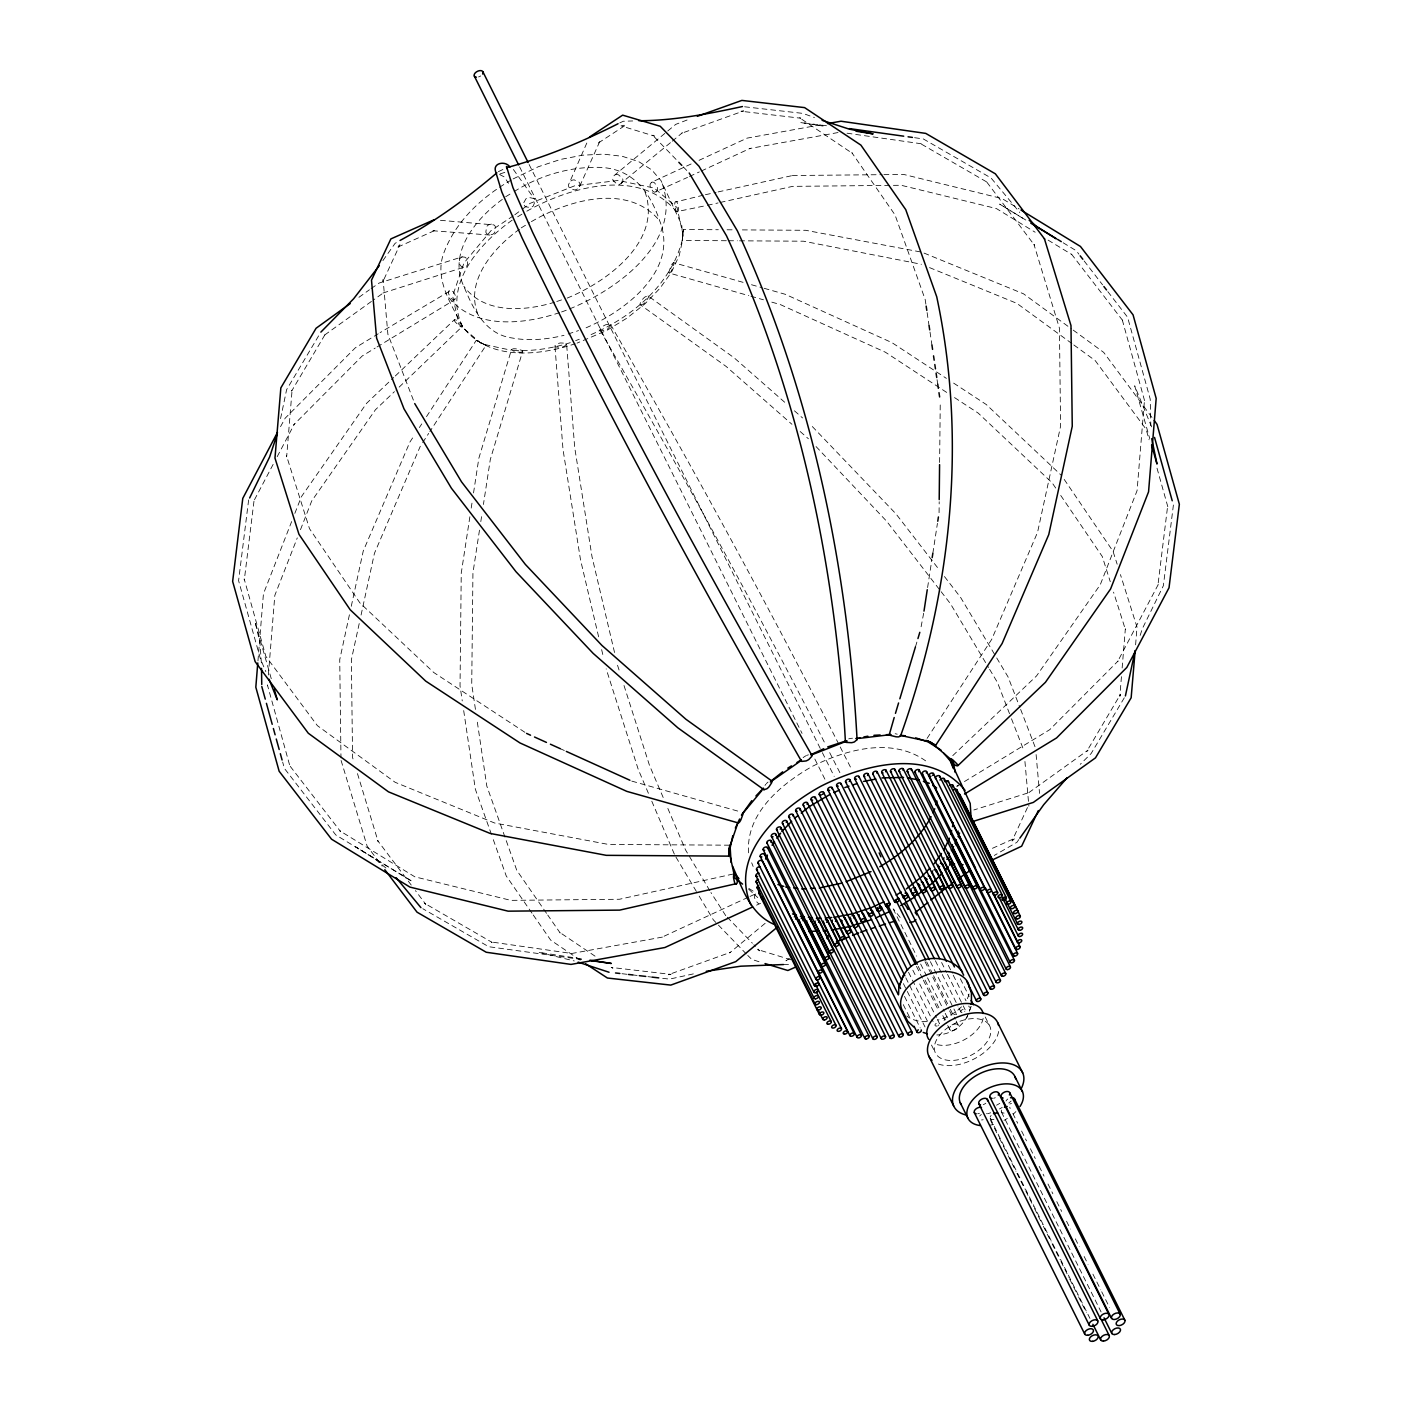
<?xml version="1.0" encoding="UTF-8"?>
<svg xmlns="http://www.w3.org/2000/svg" width="1412" height="1412" viewBox="0 0 1412 1412"><rect width="100%" height="100%" fill="white"/><g stroke="black" fill="none" stroke-linecap="round" stroke-linejoin="round"><path stroke-width="0.75" stroke-dasharray="5 3.75" d="M726.333 240.728L682.243 240.464L683.373 229.503L718.32 229.732M683.39 229.556L682.261 240.411M395.307 375.98L454.346 319.765L455.617 319.871A4.483 1.024 40.1 0 1 458.106 321.477L461.424 324.742A6.954 1.571 40.2 0 1 462.395 326.349L395.995 390.171M939.068 512.68L939.192 501.754M939.615 462.465L940.268 401.326M267.486 685.808L267.415 684.908L289.884 766.028L289.372 765.216L340.504 831.509L339.868 830.838L414.828 876.817L510.844 900.362L619.409 899.267L734.558 873.71M426.495 416.646L476.268 340.327L486.028 345.305L429.866 431.578M1121.446 676.683L1119.857 696.275L1120.387 694.51L1086.675 751.555L1087.999 750.16L1028.271 793.032L1029.33 792.52L973.856 809.976M1122.152 667.982L1125.346 628.817L1125.488 629.876L1113.556 592.157M1135.619 644.825L1136.995 627.034L1120.44 574.578M257.955 660.816L263.444 593.799L291.631 521.593M268.368 674.989L274.828 595.352L297.279 537.884M248.636 499.919L238.593 580.65L260.408 658.786L265.827 671.618M1173.407 505.002L1163.364 585.715L1142.396 628.605L1139.096 638.612M469.878 516.757L461.247 573.095L460.03 685.879L462.253 700.899M471.202 508.091L472.208 501.595M473.532 492.929L478.844 458.247L511.515 349.505L513.315 348.782A6.972 1.906 12.2 0 1 515.998 348.852L521.31 350.176A4.465 1.218 12.1 0 1 522.687 351.094L490.299 459.553L483.416 504.49M479.48 530.171L472.932 572.972L471.732 684.326L475.579 710.289M480.804 521.61L481.774 515.186M923.66 613.249L920.447 630.246M927.596 587.568L931.849 559.752M932.838 553.327L937.427 523.375M523.799 202.64L525.882 198.898A6.972 6.866 -41.2 0 1 528.67 197.398L534.001 198.562A4.465 4.395 -41.4 0 1 535.254 200.945L533.224 206.046A6.954 6.848 -41.2 0 1 530.418 207.529L525.617 206.805A4.483 4.412 -40.5 0 1 524.276 205.287M282.312 410.38L286.601 389.694L319.747 333.973M349.417 614.785L339.727 659.686L340.98 757.909M351.27 606.295L363.237 551.068L409.904 442.08L414.651 434.825M359.213 623.557L351.359 659.757L352.576 757.52L353.847 761.721M361.066 615.05L374.445 553.31L420.299 446.245M280.529 418.605L281.888 412.445M915.453 646.872L917.323 640.624M966.655 1018.052L968.685 1012.757C964.272 1025.942 950.505 1034.661 936.827 1034.961M969.391 1010.992L971.35 1005.891L969.356 1011.045M586.81 143.036L568.418 185.007A4.483 4.218 39.3 0 0 569.654 188.096L574.19 189.896A6.954 6.566 39.2 0 0 577.155 189.137L579.538 186.666L600.029 140.9L598.211 143.053L626.045 124.874L621.015 125.862L654.462 136.117L652.256 134.793L677.372 160.774M579.538 186.666L579.961 184.76A4.465 4.201 39.4 0 0 579.149 182.219L574.19 179.871A6.972 6.566 39.3 0 0 571.242 180.648L568.842 183.101M294.826 513.386L301.409 496.671L366.573 403.338L393.701 377.498M300.491 529.677L311.717 500.96L375.451 409.727L394.425 391.671M454.346 319.765L454.346 320.418A6.972 1.589 40.2 0 0 455.335 322.042L458.618 325.289A4.483 1.024 40.2 0 0 461.495 327.055L462.395 327.002M1027.477 807.54L1012.033 840.987L1015.281 838.057L990.465 849.194M522.793 351.5L520.975 352.223A6.954 1.889 12.1 0 1 518.292 352.135L513.527 351.041A4.483 1.218 12.2 0 1 511.515 349.699L511.515 349.505M280.529 426.653L285.189 418.181L355.436 347.705L378.24 333.779M273.134 464.389L253.825 500.995L254.125 499.972L244.311 579.926L244.188 578.902L265.862 656.368L317.365 725.627L395.113 782.283L494.624 823.019L608.501 844.447L729.757 845.188M277.193 456.676L294.455 423.935L293.855 424.694L362.249 355.965L375.221 348.076M1124.287 697.81L1091.141 753.531L1080.268 764.298M419.382 427.554L421.764 423.918M422.682 442.591L428.666 433.413M927.084 738.405L991.701 639.389L1037.555 532.324L1060.606 426.177L1059.424 328.113L1033.937 244.329L1034.414 245.123L986.211 181.301L987.376 182.324L919.847 143.23L921.418 143.777L846.176 133.081M382.899 260.602L395.095 243.341L398.378 241.434M1018.846 839.558L1016.905 842.311L994.277 855.46M764.986 785.407L765.869 784.225M755.561 893.937L754.785 895.084A4.483 2.559 73 0 0 754.661 898.138L757.291 902.656A6.972 3.989 73 0 0 758.791 903.468M687.062 120.02L675.713 124.38L614.167 175.529L612.773 178.053A4.465 3.565 60.6 0 0 613.161 180.665L617.185 184.195A6.954 5.56 60.6 0 0 619.85 184.266L670.541 142.612M621.457 183.472L622.851 180.93A4.465 3.548 60.7 0 0 622.463 178.336L618.456 174.806A6.972 5.56 60.7 0 0 615.773 174.735L614.167 175.529M952.765 755.632L1036.549 675.924L1100.283 584.692L1137.066 490.688L1144.514 399.843L1144.585 400.726L1122.328 320.047M672.218 141.2L682.384 132.746L681.308 133.381L743.647 110.93L740.982 111.248L800.833 118.22L799.139 117.496L852.566 153.467L851.842 152.672L895.014 214.889L925.195 299.591L926.166 306.086M765.163 923.307L729.616 952.906L730.692 952.253L668.353 974.704L671.018 974.404L611.167 967.414L612.861 968.155L609.296 965.755M803.093 757.662L804.258 756.779A6.954 3.195 -29.3 0 1 806.358 755.579M498.365 171.664L506.784 167.622M504.825 172.37L499.76 174.029M502.319 199.41C476.409 218.172 447.392 252.801 463.842 286.248C472.949 308.593 485.146 334.326 512.009 337.962C529.306 341.192 546.991 339.427 564.006 335.35M512.185 220.166C480.098 242.846 442.309 284.747 462.501 326.419C488.146 361.048 538.837 356.053 575.072 343.769M519.528 229.221C493.035 248.141 462.642 283.124 479.374 317.4M522.422 209.117L530.012 203.399L574.649 185.819L618.279 180.436L654.233 188.061L677.054 207.546L683.267 235.91C673.065 283.759 631.729 317.965 588.204 335.774M514.815 214.783L520.887 210.247M358.93 297.314L369.397 289.795M371.144 288.542L379.193 283.035L462.148 256.878L464.901 257.196A4.483 3.353 63 0 1 467.125 259.579L467.601 264.22A6.954 5.207 63 0 1 466.313 266.427L382.67 293.114L383.729 292.619L373.192 300.174M371.427 301.444L324.001 335.474L325.325 334.079L291.613 391.124L292.143 389.377L286.654 456.817L286.512 455.776L309.51 528.688L359.866 602.853L433.802 672.536L526.641 733.446M513.262 215.877L491.147 230.509L463.966 263.003L452.617 295.938L458.829 324.319L481.651 343.804L489.029 345.446A362.443 62.569 20.6 0 0 510.756 350.105M449.351 290.466L448.592 291.313A6.972 3.53 51.2 0 0 448.416 293.378L450.375 297.508A4.483 2.259 51.2 0 0 452.846 299.485L455.723 298.709A6.954 3.53 51.3 0 0 455.899 296.644L453.923 292.531A4.483 2.277 51.2 0 0 450.975 290.378L380.11 332.632M956.736 786.29L962.613 782.689M691.139 163.969L651.462 182.307L650.191 184.213A4.465 2.542 73 0 0 650.226 186.737L652.856 191.255A6.954 3.971 73 0 0 654.815 192.173L687.52 177.4M656.086 191.944L657.215 190.549A4.483 2.559 72.9 0 0 657.339 187.514L654.709 182.995A6.972 3.989 73 0 0 652.732 182.077L651.462 182.307M789.432 958.501L785.954 960.778L788.796 959.648M511.303 180.03C482.675 196.462 456.517 220.201 444.374 251.548C433.36 278.27 451.028 303.439 462.501 326.419M513.138 178.918L538.413 166.687L560.599 159.415L582.538 155.196L603.401 154.12L622.339 156.308L638.665 161.603L651.726 169.864L661.063 180.718L681.767 224.949L682.684 239.705L679.207 255.607L671.547 272.022L659.951 288.313L644.896 303.898L626.928 318.124L606.772 330.479L577.084 343.098M505.69 196.745L512.485 192.579M514.18 191.538C538.431 176.288 566.883 167.357 595.617 167.34C630.635 166.687 649.096 189.543 659.722 220.89C679.613 270.963 623.416 312.634 582.697 329.225M517.674 216.795L524.999 212.294M526.835 211.182C570.201 186.684 639.689 167.057 676.595 211.871M521.222 227.879L529.712 222.672M531.406 221.631C568.224 199.992 627.916 182.607 659.722 220.89M377.075 346.946L454.946 299.573M964.467 781.56L1049.751 729.669L1118.145 660.94L1117.545 661.716L1158.175 584.656L1157.875 585.662L1167.689 505.725L1167.812 506.732L1156.675 466.966M619.797 122.915L623.274 121.255L632.682 120.955M699.064 160.315L747.107 138.129L823.178 124.362M689.48 176.482L699.293 171.946M701.27 171.029L750.354 148.295L749.472 148.56L840.246 132.146M567.183 298.091C607.901 281.482 664.081 239.828 644.207 189.755M748.06 897.344L661.646 937.339L662.528 937.074L571.754 953.488L490.582 941.875L492.153 942.422L424.624 903.327L425.789 904.351L415.428 890.619M750.019 896.426L755.914 893.708M756.567 905.163L760.538 903.327M703.317 195.191L675.06 202.11A4.483 1.341 84 0 0 674.777 205.552L675.766 210.053A6.954 2.083 84.1 0 0 676.736 211.659L705.223 205.781M677.442 211.941L678.148 211.112A4.483 1.324 84.1 0 0 678.448 208.358L677.442 203.169A6.972 2.083 84.1 0 0 676.454 201.563L675.766 201.281M957.054 786.078L958.218 785.902M462.148 256.878L460.7 257.725A6.972 5.207 63.1 0 0 459.412 259.914L459.871 264.556A4.483 3.353 63 0 0 462.659 267.186L464.848 267.274M575.672 340.627L579.273 339.268M570.272 342.657C551.368 348.623 530.294 351.941 510.597 350.017M807.064 755.279L808.423 754.82M554.704 302.168C525.087 311.346 484.351 314.329 463.842 286.248M556.787 301.48L565.1 298.762M559.54 312.617C523.305 324.919 472.614 329.914 446.986 295.284M561.57 311.964C611.82 294.12 686.338 242.952 661.063 180.718M568.153 333.991L578.549 330.584M707.359 205.305L718.055 202.94M720.191 202.463L792.591 186.366L901.156 185.272L996.36 208.535L1035.172 232.239M705.435 194.715L716.043 192.385M718.161 191.908L792.609 175.512M693.345 973.892L669.553 979.116L660.904 978.128M743.065 282.347L673.559 262.667L672.359 263.673A6.972 1.553 -69.3 0 0 671.071 265.897L669.2 271.033A4.483 1.006 -69.3 0 0 669.129 273.01L748.819 295.655M669.376 273.187L670.559 272.181A6.954 1.553 -69.4 0 0 671.847 269.992L673.595 265.403A4.483 1.006 -69.4 0 0 673.877 263.073L673.559 262.667M852.495 738.211L850.995 738.37A6.954 2.912 -7.1 0 0 848.7 738.9M491.447 224.102L488.817 224.737A6.972 6.389 80.4 0 0 486.61 226.732L485.834 232.15A4.448 4.077 80.5 0 0 487.475 234.251L492.541 234.41A6.954 6.372 80.5 0 0 494.747 232.415L495.506 226.997A4.465 4.095 80.5 0 0 493.882 224.896L440.35 220.307M783.501 964.537L788.726 964.396M792.344 175.512L882.094 174.682M883.912 174.664L903.909 174.488L1002.079 198.562L1019.093 208.905M727.074 229.785L733.622 229.838M742.359 229.891L805.705 230.297L921.807 252.183M728.539 240.746L737.364 240.799M739.57 240.817L803.499 241.205L921.436 264.291M486.028 345.41L476.338 340.451M489.911 235.045L432.902 230.756L435.602 230.121L396.719 247.577L399.967 244.647L382.705 282.029L383.111 279.505L387.876 334.22L413.928 401.52M744.601 106.782L802.951 113.401L814.442 117.549M622.004 973.715L628.499 974.457M632.823 974.933L637.13 975.427M647.949 976.663L652.273 977.157M826.497 125.739L800.639 122.562L826.214 126.568M581.567 959.507L488.711 946.711L422.823 908.728M914.588 137.705L923.289 138.923L991.065 178L1019.799 212.524M581.391 958.854L538.678 952.288L574.278 960.954M895.155 733.71L897.238 734.187M750.902 296.238L763.451 299.785M771.817 302.15L780.183 304.515L885.359 352.206L947.258 392.801M631.817 781.118L740.523 811.865M751.484 284.73L762.021 287.713M764.139 288.295L785.266 294.296L891.943 342.639L946.375 378.363M790.985 959.789L757.538 949.517L759.744 950.841L753.849 944.734M759.003 961.731L751.749 959.366L747.76 955.447M784.684 402.243L734.152 357.818L648.037 295.92L645.16 296.855A6.972 2.718 -51.1 0 0 642.954 298.85L640.201 303.351A4.465 1.747 -51 0 0 640.324 304.763L726.086 366.396L791.938 424.288M640.536 304.921L643.413 304.004A6.954 2.718 -51.1 0 0 645.619 301.991L648.373 297.508A4.465 1.747 -51 0 0 648.249 296.096L648.037 295.92M924.03 253.083L1023.506 293.802L1071.426 328.82M929.555 267.609L1016.887 303.368L1072.061 343.663M560.352 748.713L564.323 750.513M499.583 174.488C507.632 178.865 502.248 174.664 508.585 183.295M1025.8 220.043L999.643 204.122L1025.288 219.795M1063.165 242.776L1076.244 250.718L1078.874 254.142M1048.11 240.128L1071.779 254.513M900.168 917.482L893.637 909.169M925.619 760.839C891.749 736.87 846.035 749.454 811.971 766.557C780.854 784.295 745.271 813.877 748.642 853.395M748.872 888.43L755.402 892.56M953.629 383.111L986.264 404.52L1061.559 475.562M954.53 397.584L978.198 413.098L1052.134 482.798L1055.823 488.217M595.052 956.171L559.434 932.185L560.158 932.979L547.768 915.082M580.226 960.142L550.715 940.163L533.224 914.941M1073.208 330.108L1103.707 352.4L1154.275 420.547M1073.844 344.969L1095.2 360.572L1146.138 429.283L1149.068 439.75M385.9 868.009L374.974 858.955L355.577 846.829L412.357 881.512L335.756 834.916L284.412 768.41L282.665 762.109M794.427 410.804L802.563 417.952M812.306 426.53L895.932 513.827L939.068 569.583M800.18 431.525L808.405 438.761M748.642 889.172L757.767 897.591M683.284 166.881L689.197 173.005M725.768 915.7L710.924 892.525M727.251 917.218L752.367 943.198M746.26 953.894L713.342 919.847L698.41 894.855M816.065 446.563L886.665 521.257L939.827 590.004M1084.134 260.955L1102.578 284.836M1107.838 291.649L1127.588 317.223L1150.215 399.119L1150.833 425.63M1071.496 254.125L1122.628 320.436M944.452 576.537L960.584 597.4L995.601 656.068M941.151 591.716L950.47 603.771L988.524 667.505M411.245 885.077L377.586 840.528L378.063 841.305L357.042 772.188M341.086 760.468L367.12 846.07L382.175 866.174M513.403 169.511L534.442 199.074M546.532 913.299L516.792 870.357L486.805 786.043L476.868 718.955M532.006 913.176L506.255 875.987L492.17 836.522M1064.207 479.427L1113.027 551.315L1117.157 564.2M1060.73 495.453L1102.295 556.54L1110.256 581.691M996.731 657.974L1008.044 676.895L1019.87 707.412M989.635 669.376L997.472 682.49L1010.71 716.749M709.812 890.654L685.544 849.936L666.623 805.564M675.942 857.084L697.281 892.966M610.69 324.707C690.221 462.977 766.892 602.906 839.24 745.059M600.153 330.355C678.607 466.737 754.273 604.76 825.755 744.936M840.211 746.983L851.965 770.052M829.674 752.631L840.458 773.776M985.241 1017.011L989.936 1026.453A30.323 17.862 -26.5 0 1 955.147 1060.236A30.323 17.862 -26.5 0 1 942.687 1031.89A30.323 17.862 -26.5 0 1 989.936 1026.453M960.354 978.763L969.197 996.501M948.334 965.331L952.27 973.221M953.241 975.198L966.02 1000.808M941.61 962.525L946.534 972.374M947.505 974.351L962.243 1003.914M963.231 1005.873L965.19 1009.827M1012.81 1113.433L1017.681 1123.228M1021.6 1131.065L1026.489 1140.861M1030.389 1148.697L1035.278 1158.511M1039.179 1166.347L1044.068 1176.143M1047.986 1183.98L1052.858 1193.775M1056.776 1201.612L1061.665 1211.425M1066.537 1221.221L1070.455 1229.058M1075.344 1238.853L1079.245 1246.69M1084.134 1256.486L1088.034 1264.322M1092.923 1274.136L1100.742 1289.809M1101.713 1291.768L1109.532 1307.441M935.362 960.707L941.257 972.533M942.245 974.509L957.954 1006.032M958.942 1008.009L960.901 1011.945M930.367 961.678L952.959 1007.003M953.947 1008.98L956.895 1014.893M529.112 164.498L821.396 750.725M822.384 752.702L834.192 776.388M926.696 961.925L932.608 973.768M933.597 975.745L949.341 1007.321M950.329 1009.298L955.236 1019.164M956.224 1021.141L958.201 1025.094M1001.443 1112.056L1101.095 1311.96M925.001 961.607L948.582 1008.909M949.57 1010.868L952.518 1016.781A2.4 1.412 -26.5 0 1 953.241 1015.14M893.125 908.851L916.706 956.136M920.642 964.025L926.537 975.851M927.507 977.81L944.222 1011.31M945.193 1013.286L948.14 1019.199M519.616 166.881L802.051 733.375M814.848 759.038L825.667 780.748M918.188 966.285L921.136 972.197M925.072 980.104L938.856 1007.727M942.792 1015.634L946.728 1023.523M947.699 1025.5L949.676 1029.454M916.476 966.355L922.371 978.181M923.342 980.14L938.08 1009.704M990.289 1118.516L1089.958 1318.42M990.589 1120.422L998.408 1136.095M999.378 1138.054L1007.197 1153.728M1008.168 1155.687L1015.987 1171.378M1016.975 1173.337L1024.777 1189.01M1025.765 1190.969L1033.584 1206.642M1034.555 1208.601L1042.374 1224.292M1043.344 1226.251L1051.163 1241.925M1052.134 1243.884L1059.953 1259.557M1060.941 1261.516L1068.76 1277.207M1069.731 1279.166L1077.55 1294.839M1078.521 1296.798L1086.34 1312.472M912.823 970.168L915.77 976.08M919.706 983.952L936.403 1017.452M937.391 1019.429L939.351 1023.365M908.534 972.268L933.085 1021.547M905.833 977.792L927.437 1021.141M903.398 983.617L925.019 1026.965M931.479 1045.039L935.238 1052.593M904.492 996.378L920.218 1027.918M903.274 1004.62L910.14 1018.405M663.181 797.498L649.432 765.216L623.522 684.008M648.408 793.297L638.277 769.505L606.172 668.882M651.797 801.239L674.618 854.772M1151.592 426.865L1134.701 385.811L1149.774 438.655M751.678 862.803L753.143 866.491M1020.647 709.406L1035.525 748.078M1011.486 718.779L1023.982 750.866M491.447 834.457L475.35 789.22L463.524 709.477M617.538 665.264L619.533 671.512M271.263 678.695L254.99 621.633L259.949 642.601L261.467 664.364M614.538 652.503L592.034 556.857L574.684 447.41L566.618 344.21M598.617 636.794L580.508 559.77L563.017 449.581L554.934 346.028M601.636 649.626L603.153 656.05M927.119 312.581L929.043 325.572M930.014 332.067L931.938 345.04M937.056 379.669L937.709 384.011M1036.108 754.555L1039.55 793.403M1024.936 761.509L1028.889 806.146M969.038 993.977A36.041 23.457 -19.7 0 1 966.337 1000.526M961.484 1006.809A36.041 23.457 -19.7 0 1 946.87 1016.869A35.477 23.086 -19.7 0 1 938.08 1020.011M926.89 1021.635A35.477 23.086 -19.7 0 1 906.822 1016.04M999.802 1103.319A30.323 17.862 -26.5 0 1 996.519 1105.208M1015.881 1111.615A30.323 17.862 -26.5 0 1 1013.304 1114.033M1007.338 1118.428A30.323 17.862 -26.5 0 1 1004.038 1120.316M993.536 1124.411A30.323 17.862 -26.5 0 1 990.006 1125.17M983.14 1018.299A30.323 17.862 -26.5 0 1 963.972 1039.938A30.323 17.862 -26.5 0 1 934.567 1043.768M998.619 1031.484A38.283 22.557 -26.5 0 1 974.404 1058.806A38.283 22.557 -26.5 0 1 937.286 1063.624M1011.116 1101.06A38.283 22.557 -26.5 0 1 1008.75 1103.001M1002.22 1107.414A38.283 22.557 -26.5 0 1 999.431 1108.967M990.642 1112.78A38.283 22.557 -26.5 0 1 987.659 1113.733M985.823 1103.213A4.783 2.824 -26.5 0 1 983.211 1104.608M983.158 1119.716A4.783 2.824 -26.5 0 1 981.534 1119.945M979.699 1116.009A4.783 2.824 -26.5 0 1 981.375 1114.527M986.547 1113.574A4.783 2.824 -26.5 0 1 986.917 1113.75M995.301 1097.689A4.783 2.824 -26.5 0 1 993.624 1098.254M993.942 1119.504A4.783 2.824 -26.5 0 1 990.165 1118.18M990.183 1117.051A4.783 2.824 -26.5 0 1 991.136 1115.409M979.416 1113.274A4.783 2.824 -26.5 0 1 977.739 1113.768M1009.651 1107.255A4.783 2.824 -26.5 0 1 1010.109 1108.596M1004.091 1113.097A4.783 2.824 -26.5 0 1 1002.538 1108.579M1011.486 1103.354A4.783 2.824 -26.5 0 1 1009.827 1103.99M1006.032 1100.972A4.783 2.824 -26.5 0 1 1007.815 1099.013M480.715 75.93A4.783 2.824 -26.5 0 1 478.562 76.936M766.381 783.642A6.954 2.718 -51.1 0 1 768.04 782.072M970.715 1007.144A2.4 1.412 -26.5 0 1 968.844 1005.979M944.028 1020.364A2.4 1.412 -26.5 0 1 945.828 1018.934M961.978 1012.528A2.4 1.412 -26.5 0 1 961.201 1010.604A2.4 1.412 -26.5 0 1 964.449 1009.298A2.4 1.412 -26.5 0 1 964.661 1011.451M937.233 1025.924A2.4 1.412 -26.5 0 1 934.973 1025.112A2.4 1.412 -26.5 0 1 937.162 1022.923A2.4 1.412 -26.5 0 1 939.439 1023.735M938.803 1024.988A2.4 1.412 -26.5 0 1 938.345 1025.377M953.718 1014.769A2.4 1.412 -26.5 0 1 956.701 1014.575M600.188 329.278L600.082 329.667A4.465 2.047 -29.3 0 0 600.594 330.814L604.936 330.373A6.954 3.212 -29.3 0 0 607.742 328.872L610.655 325.766A4.483 2.065 -29.4 0 0 610.249 324.23L605.907 324.689A6.972 3.212 -29.3 0 0 603.1 326.19L600.188 329.278M566.6 344.493L563.97 346.505A6.954 2.912 -7.1 0 1 561.005 347.264L555.869 346.999A4.483 1.871 -7 0 1 554.951 345.728L557.581 343.716A6.972 2.912 -7.1 0 1 560.546 342.957L565.665 343.222A4.483 1.871 -7 0 1 566.6 344.493M952.412 1030.566A4.783 2.824 -26.5 0 0 958.324 1025.412A4.783 2.824 -26.5 0 0 951.053 1025.818A4.783 2.824 -26.5 0 0 952.412 1030.566"/><path stroke-width="1.5" d="M277.476 432.425L242.776 498.383L232.645 581.391L255.148 661.628L308.293 733.234L388.494 791.85L490.193 833.451L606.295 855.337L728.627 856.131L729.757 845.188L729.669 846.776M950.576 760.891L953.894 764.174A4.483 1.024 40.1 0 0 956.383 765.763L957.654 765.216A6.972 1.589 40.1 0 0 956.683 763.61L952.835 759.938A4.483 1.024 40.1 0 0 950.523 758.597L949.605 759.285A6.954 1.589 40.1 0 0 950.558 760.891L970.203 803.446L971.103 818.201M939.209 499.583L939.58 464.636M506.802 168.54L506.52 166.457L512.927 187.584L532.571 232.203C618.403 410.31 713.625 583.756 811.847 755.296M898.579 994.56L898.826 987.235L900.785 982.134M971.421 1004.056L971.438 993.183L969.303 986.9M925.972 740.347L935.732 745.271L1002.096 643.554L1048.763 534.583L1072.255 426.248L1070.984 325.554L1044.421 238.787M589.51 137.035L622.657 115.149L660.251 126.286L698.993 166.245L737.382 230.862C811.053 390.153 847.588 564.906 857.066 739.623L854.419 741.918A6.972 2.912 -7.1 0 1 851.471 742.694L846.335 742.412A4.483 1.871 -7 0 1 845.4 741.159L845.735 740.559M1135.089 651.303L1131.153 697.775L1095.483 757.856L1033.355 802.404L972.656 821.572M257.778 662.969L255.819 687.203L279.135 771.234L331.555 839.205L409.921 887.089L508.091 911.164L619.656 910.122L736.94 883.524A4.483 1.341 84 0 0 737.223 880.1L736.234 875.581A6.954 2.065 83.9 0 0 735.264 873.993L733.852 874.54A4.483 1.341 84 0 0 733.569 877.964L734.558 882.465A6.972 2.083 84.1 0 0 735.546 884.088L736.234 884.353M729.563 847.941L728.663 855.954M923.995 611.114L927.26 589.704M932.185 557.616L932.838 553.327M937.762 521.24L938.415 516.951M1125.399 695.957L1135.124 650.614M732.793 835.745L730.18 847.677L731.098 862.432M936.103 804.911L936.95 801.081M950.77 834.315L951.617 830.485M952.447 826.673L953.294 822.843M697.351 116.331L741.882 100.411L804.593 107.612L860.896 145.118L905.745 209.647L936.721 296.749C967.891 443.421 950.647 595.705 900.485 736.146L898.685 736.852A6.972 1.906 12.2 0 1 896.002 736.782L890.69 735.475A4.465 1.218 12.2 0 1 889.313 734.54L894.202 717.525M895.455 713.36L898.579 702.964M899.832 698.816L915.453 646.872M917.941 638.559L919.812 632.311M276.876 435.037L269.604 457.029L249.642 497.977M737.823 823.143L728.733 849.724L734.928 878.105L742.571 884.106M901.491 980.369C909.857 954.9 947.134 950.982 962.543 972.021M898.826 987.235L903.521 975.074M957.654 765.869L1045.427 682.314L1110.591 588.963L1148.556 491.853L1156.181 398.431L1133.059 314.841L1080.445 246.447L1020.947 210.035M826.973 938.592L828.773 934.585M1038.332 810.559L1021.653 846.194L991.824 860.19M735.352 828.12L739.606 819.013M765.604 859.043L767.44 855.107M931.09 816.701C919.883 838.269 900.538 854.701 879.764 866.774M932.926 812.747L934.762 808.794M943.904 850.059L949.429 838.216M1019.817 838.181L1043.733 804.663L1067.154 777.694M742.465 813.736L751.766 800.692M772.046 845.223L774.482 841.781M776.935 838.357L780.607 833.204M934.126 863.791L941.469 853.501M949.535 865.185L951.847 861.92M379.298 265.65L353.618 298.779L320.859 332.12M915.911 919.653L913.617 921.718L909.857 922.46M741.424 815.095L761.809 790.596M755.932 795.944L763.451 788.143M781.824 831.491L791.691 821.29M929.908 868.168L921.454 876.923L906.31 888.907M942.351 873.057L933.314 882.394L916.988 895.332M945.369 869.933L948.37 866.827M777.871 926.696L735.776 961.625L670.788 985.099L607.407 978.022L585.698 963.814M496.883 172.846C466.79 198.386 434.808 221.684 400.02 240.464M915.117 912.787L927.719 902.586M930.861 900.044L947.717 886.612M771.234 780.889L782.672 771.834M794.497 818.36L797.868 815.695M801.239 813.047L809.641 806.376L830.274 794.285M770.334 782.036L801.434 760.344M350.194 303.58L316.076 328.255L280.847 387.876L274.969 458.07L298.973 534.318L350.229 609.808L425.736 681.131L520.004 742.959L626.804 791.373L738.441 822.984L739.641 821.96A6.972 1.553 -69.3 0 0 740.929 819.754L742.8 814.6A4.465 0.988 -69.4 0 0 742.941 812.871L742.871 812.641M951.07 883.93L954.583 881.441M958.095 878.97L970.379 870.269M795.75 967.043L787.861 970.503L765.039 963.566M787.772 768.128L791.444 765.886M796.933 762.515L800.604 760.256M896.126 895.155L901.209 892.031M900.697 905.604L915.347 896.62M964.52 794.038L1056.564 737.947L1126.811 667.47L1169.03 587.763L1179.355 504.26L1157.046 424.43L1154.275 420.547M433.978 219.831L390.877 238.91L371.497 280.176L376.598 338.121L403.956 408.756L451.416 488.234L515.962 571.683L593.181 653.403L677.848 727.815L763.963 789.714L766.84 788.796A6.954 2.718 -51 0 0 769.046 786.784L771.64 782.795A4.483 1.747 -51 0 0 771.676 780.871L685.914 719.255L601.936 645.443L525.335 564.394L461.53 481.863L414.722 403.567M618.068 123.726C582.379 141.747 545.438 157.244 506.784 167.622M811.988 754.167L823.778 748.731M833.91 792.609L839.363 790.085M752.596 906.998L664.893 947.523L571.013 964.414L486.24 952.253L417.034 912.17L384.823 869.686M871.027 871.592L846.088 881.723M883.877 901.844L871.133 907.722L852.442 913.846L833.945 917.394M875.564 918.047L889.295 911.711M811.406 754.979L847.147 740.947M836.381 941.875L848.506 937.003M852.548 935.379L858.602 932.944M827.697 746.913L845.859 740.965M844.817 787.561L848.983 786.202M853.13 784.843L857.296 783.483M841.923 883.082L819.295 887.989M857.455 924.242L871.575 919.618M860.632 932.132L866.844 930.084M870.992 928.725L875.14 927.366M879.288 926.007L885.5 923.977M889.454 922.777L895.367 920.995M742.447 106.535C708.365 113.86 673.948 120.691 638.93 120.744M706.282 971.297L740.806 966.196L783.501 964.537M855.884 738.494L859.873 737.717M863.862 736.958L867.85 736.199M863.526 781.436L875.846 779.071M831.456 930.067L851.401 926.237M827.503 123.585L840.987 121.22L925.76 133.399L995.354 173.817L1044.703 239.157M859.326 738.37L890.831 734.593M873.922 735.317L880.17 734.999M886.436 734.681L890.601 734.469M882.006 777.888L903.556 777.447M801.716 888.889L806.111 888.66M810.506 888.43L814.9 888.219M816.383 918.294L820.778 918.082M825.173 917.853L831.756 917.518M808.599 931.514L819.031 930.985M823.196 930.773L827.379 930.561M950.347 863.756L954.618 864.073M958.872 864.391L963.125 864.709M615.526 972.974L619.85 973.468M628.499 974.457L632.823 974.933M639.301 975.674L645.778 976.416M652.273 977.157L658.751 977.881M901.103 735.334L905.321 735.811M907.545 777.906L919.459 780.095M785.76 887.036L789.749 887.513M793.738 887.971L797.727 888.43M800.428 916.459L804.416 916.917M808.405 917.376L812.394 917.835M591.363 960.689L611.29 963.443L589.934 960.16M849.389 128.598L903.715 136.187M908.075 136.805L912.417 137.405M856.06 131.228L873.11 133.893L849.071 129.074L822.102 120.32M901.35 735.599L930.349 741.847L953.171 761.333L955.147 772.329M810.647 754.59L811.07 754.679A4.483 2.065 -29.2 0 1 811.812 756.355L808.899 759.462A6.972 3.195 -29.3 0 1 806.093 760.944L801.751 761.403A4.483 2.065 -29.2 0 1 801.345 759.868M578.143 962.137L609.049 972.25M923.219 1032.454L927.26 1033.761M915.717 737.876L927.966 741.847L941.027 750.107M923.395 781.383L929.29 783.289M777.906 884.494L783.801 886.401M792.556 913.917L796.492 915.188M738.441 822.984L738.194 822.79A4.483 1.006 -69.4 0 1 738.123 822.561M927.084 740.682L935.662 745.201M526.57 733.41L530.541 735.211M534.513 737.011L546.444 742.412M550.415 744.212L560.352 748.713M566.318 751.413L629.911 780.254M509.926 167.075C506.096 160.791 493.282 162.415 495.383 170.764L501.807 191.979L522.034 237.834C607.866 415.958 703.088 589.404 801.31 760.927M1057.553 239.352L1061.294 241.629M1030.778 223.149L1056.405 238.822L1036.99 226.714L1029.171 220.254M932.961 785.601L936.615 787.931M773.335 924.03C750.09 913.582 742.094 887.76 732.563 866.174M913.723 1026.93L907.634 1021.105L902.797 1011.592M907.369 908.304L908.357 909.293L904.651 904.068M678.837 162.309L681.802 165.363M396.172 877.735L420.935 907.634M943.693 753.196L950.347 760.962L953.312 768.428M965.014 790.367C929.908 746.895 863.526 764.58 820.76 786.308C780.659 808.299 728.68 854.401 750.937 904.916M736.27 875.511L738.935 878.599M1080.18 255.837L1082.827 259.243M1103.884 286.53L1106.531 289.954M689.197 173.005L726.456 235.716C799.704 394.054 835.992 567.765 845.382 741.441M959.86 794.462L1017.84 910.722M962.296 799.81L1020.258 916.07M956.859 789.82L1014.822 906.08A2.4 1.412 -26.5 0 1 1011.98 908.71A2.4 1.412 -26.5 0 1 1011.133 906.416A2.4 1.412 -26.5 0 1 1014.822 906.08M952.923 785.301L1010.886 901.562M948.264 781.242L1006.226 897.502M1004.744 898.138L1017.522 923.748M944.346 778.894L1002.308 895.173A2.4 1.412 -26.5 0 1 999.502 897.803A2.4 1.412 -26.5 0 1 998.619 895.508A2.4 1.412 -26.5 0 1 1002.308 895.173M1002.679 898.35L1018.405 929.873M939.668 776.176L997.649 892.437A2.4 1.412 -26.5 0 1 994.966 895.12A2.4 1.412 -26.5 0 1 993.889 892.931A2.4 1.412 -26.5 0 1 997.649 892.437M998.637 896.532L1018.281 935.944M994.436 895.385L1019.976 946.622M933.35 773.476L991.312 889.736M991.842 890.99L1017.381 942.228M957.865 832.727L975.551 868.203M985.382 887.901L1015.846 948.988M929.184 775.806L1017.593 953.382M926.625 771.658L984.588 887.919A2.4 1.412 -26.5 0 1 981.693 890.531A2.4 1.412 -26.5 0 1 980.934 888.183A2.4 1.412 -26.5 0 1 984.588 887.919M1013.322 955.553L955.359 839.293A2.4 1.412 -26.5 0 0 956.453 839.858M922.248 773.564L980.21 889.825M956.471 843.97L1014.434 960.231A2.4 1.412 -26.5 0 1 1011.557 962.843A2.4 1.412 -26.5 0 1 1010.763 960.531A2.4 1.412 -26.5 0 1 1014.434 960.231M919.247 770.087L977.21 886.365M952.094 845.912L1010.057 962.172M914.958 772.24L972.939 888.501M952.394 850.483L1010.357 966.761M911.393 769.134L969.356 885.395M948.246 852.848L1006.226 969.126M907.245 771.481L965.208 887.742M947.787 857.278L1005.75 973.556M903.327 769.081L961.307 885.342A2.4 1.412 -26.5 0 1 958.413 887.954A2.4 1.412 -26.5 0 1 957.636 885.624A2.4 1.412 -26.5 0 1 961.307 885.342M944.504 861.408L1001.479 975.71M898.967 771.005L956.93 887.265M942.492 863.985L1000.455 980.246A2.4 1.412 -26.5 0 1 997.578 982.858A2.4 1.412 -26.5 0 1 996.784 980.528A2.4 1.412 -26.5 0 1 1000.455 980.246M894.784 769.311L952.747 885.571M938.115 865.909L996.095 982.17M890.513 771.464L948.476 887.724M934.073 869.968A2.4 1.412 -26.5 0 1 936.28 870.074L994.366 986.476M885.977 770.14L943.94 886.401M932.255 872.563L990.218 988.824M881.829 772.505L939.792 888.766M929.908 876.552L987.87 992.812M877.152 771.87L935.115 888.148A2.4 1.412 -26.5 0 1 932.238 890.76A2.4 1.412 -26.5 0 1 931.443 888.43A2.4 1.412 -26.5 0 1 935.115 888.148M997.702 1022.712L1022.712 1072.891M925.619 878.688L983.582 994.948M872.775 773.811L930.737 890.072M922.848 882.641L980.811 998.919A2.4 1.412 -26.5 0 1 977.916 1001.514A2.4 1.412 -26.5 0 1 977.157 999.166A2.4 1.412 -26.5 0 1 980.811 998.919M868.045 773.864L926.007 890.125M1014.963 1076.632L1022.482 1091.723M918.471 884.547L963.672 975.198M966.62 981.111L976.433 1000.826M863.773 776.035L921.736 892.296M912.84 887.848A2.4 1.412 -26.5 0 1 915.152 888.113L954.459 966.938M971.156 1000.437L973.133 1004.373M858.867 776.423L916.847 892.684M911.976 892.419L946.375 961.396M1014.487 1098.854L1124.905 1320.308A4.783 2.824 -26.5 0 1 1119.328 1325.603A4.783 2.824 -26.5 0 1 1117.492 1321.067A4.783 2.824 -26.5 0 1 1124.905 1320.308M854.737 778.806L912.699 895.067M1009.721 1092.676L1120.14 1314.131A4.783 2.824 -26.5 0 1 1114.721 1319.479A4.783 2.824 -26.5 0 1 1112.656 1315.066A4.783 2.824 -26.5 0 1 1120.14 1314.131M907.228 893.567L939.651 958.589M849.918 779.848L907.881 896.108A2.4 1.412 -26.5 0 1 905.021 898.72A2.4 1.412 -26.5 0 1 904.209 896.408A2.4 1.412 -26.5 0 1 907.881 896.108M934.373 958.748L902.939 895.685A2.4 1.412 -26.5 0 1 902.921 894.908M845.559 781.789L903.521 898.05M1001.126 1096.877L1111.544 1318.331M998.496 1092.888L1108.897 1314.343M898.932 898.632L929.378 959.719M840.899 783.448L898.862 899.709M482.869 71.73L528.141 162.521M896.196 900.732L925.725 959.948M1104.043 1317.837L1111.844 1333.51M836.628 785.619L894.608 901.88M1101.413 1319.938L1109.232 1335.611M989.971 1097.248L1100.389 1318.702M832.021 787.543L889.984 903.804M987.341 1099.348L1097.759 1320.802M474.344 76.089L518.628 164.904M887.671 905.092L917.2 964.308M915.488 964.378L886.012 905.268A2.4 1.412 -26.5 0 1 886.065 904.086M827.909 789.926L885.871 906.186M1092.888 1324.297L1100.707 1339.97M881.388 907.104L910.864 966.214M823.584 792.414L881.547 908.675A2.4 1.412 -26.5 0 1 878.705 911.287A2.4 1.412 -26.5 0 1 877.858 908.993A2.4 1.412 -26.5 0 1 881.547 908.675M978.904 1103.866L1089.323 1325.321M877.099 909.222L907.545 970.309M819.225 794.374L877.187 910.634M974.28 1112.55L1084.698 1334.005M872.422 910.793L904.845 975.816M815.271 797.356L873.234 913.617M868.045 912.664L901.438 979.663M811.017 799.545L868.998 915.823M960.248 1102.772L967.785 1117.88M863.226 913.617L900.574 988.506M807.329 802.704L865.291 918.965M860.032 917.906L898.35 994.754M914.076 1026.295L917.023 1032.207A2.4 1.412 -26.5 0 0 919.9 1032.225A2.4 1.412 -26.5 0 0 921.189 1029.878M928.637 1055.717L953.647 1105.896M803.216 805.105L861.179 921.365M854.207 916.229L912.17 1032.49A2.4 1.412 -26.5 0 1 909.452 1035.172A2.4 1.412 -26.5 0 1 908.428 1032.966A2.4 1.412 -26.5 0 1 912.17 1032.49M800.004 808.688L857.966 924.948A2.4 1.412 -26.5 0 1 855.142 927.578A2.4 1.412 -26.5 0 1 854.278 925.284A2.4 1.412 -26.5 0 1 857.966 924.948M849.9 918.329L907.863 1034.59M795.644 810.664L853.625 926.925M845.223 918.277L903.186 1034.537A2.4 1.412 -26.5 0 1 900.238 1037.132A2.4 1.412 -26.5 0 1 899.532 1034.767A2.4 1.412 -26.5 0 1 903.186 1034.537M792.997 814.636L850.959 930.896M840.828 920.147L898.791 1036.408M788.761 816.842L846.723 933.103M836.222 919.406L894.184 1035.684M786.537 820.831L844.5 937.091M833.027 923.695L890.001 1037.979M782.424 823.249L840.387 939.509M825.438 919.812A2.4 1.412 -26.5 0 1 827.591 920.289L885.571 1036.549A2.4 1.412 -26.5 0 1 882.853 1039.214A2.4 1.412 -26.5 0 1 881.829 1037.008A2.4 1.412 -26.5 0 1 885.571 1036.549M780.854 827.52L838.816 943.798A2.4 1.412 -26.5 0 1 835.992 946.428A2.4 1.412 -26.5 0 1 835.127 944.134A2.4 1.412 -26.5 0 1 838.816 943.798M823.284 922.371L881.264 1038.632M776.512 829.515L834.474 945.775M819.242 920.571L877.205 1036.832A2.4 1.412 -26.5 0 1 874.24 1039.409A2.4 1.412 -26.5 0 1 873.569 1037.026A2.4 1.412 -26.5 0 1 877.205 1036.832M775.647 834.033L833.61 950.294M814.848 922.407L872.81 1038.685M771.411 836.257L829.373 952.518M811.07 919.9L869.033 1036.161M771.111 840.634L829.073 956.895M864.85 1038.455L806.87 922.195A2.4 1.412 -26.5 0 1 806.94 921.012M767.016 843.07L824.979 959.33M803.463 918.983L861.444 1035.243A2.4 1.412 -26.5 0 1 858.708 1037.908A2.4 1.412 -26.5 0 1 857.702 1035.684A2.4 1.412 -26.5 0 1 861.444 1035.243M767.493 847.588L825.455 963.849A2.4 1.412 -26.5 0 1 822.649 966.496A2.4 1.412 -26.5 0 1 821.749 964.219A2.4 1.412 -26.5 0 1 825.455 963.849M799.157 921.048L857.119 1037.326M763.151 849.6L821.113 965.861M796.315 917.482L854.295 1033.743A2.4 1.412 -26.5 0 1 851.312 1036.302A2.4 1.412 -26.5 0 1 850.659 1033.937A2.4 1.412 -26.5 0 1 854.295 1033.743M764.439 854.189L822.419 970.45M818.448 972.515L849.883 1035.578M760.221 856.431L847.518 1031.325M762.162 860.72L820.125 976.998M816.93 979.416L841.481 1028.677A2.4 1.412 -26.5 0 1 838.746 1031.342A2.4 1.412 -26.5 0 1 837.757 1029.101A2.4 1.412 -26.5 0 1 841.481 1028.677M758.067 863.173L816.03 979.434M815.43 984.129L836.063 1025.518A2.4 1.412 -26.5 0 1 833.08 1028.077A2.4 1.412 -26.5 0 1 832.445 1025.677A2.4 1.412 -26.5 0 1 836.063 1025.518M756.532 869.474L814.495 985.735M816.436 991.93L831.174 1021.494M755.967 875.917L813.93 992.177M756.073 881.794L814.194 998.39M757.114 887.742L815.077 1004.003M818.889 1011.486L822.808 1019.376M758.968 893.355L819.419 1014.522M879.164 852.901L880.894 856.819M269.074 679.296L277.281 699.84L274.281 689.268M915.453 911.022L916.617 914.87M1151.574 444.992L1156.993 464.018L1151.733 438.691M1154.539 437.42L1172.225 500.783M261.785 686.532L265.262 699.134M266.427 703.335L272.216 724.321M273.381 728.521L275.128 734.822M276.275 739.023L279.188 749.507M280.353 753.708L282.082 760.009M926.166 306.086L926.802 310.411M929.043 325.572L929.696 329.896M931.938 345.04L932.573 349.382M933.544 355.859L934.179 360.201M934.815 364.525L935.468 368.85M936.103 373.174L936.738 377.516M937.709 384.011L938.345 388.335M938.98 392.66L939.633 396.984M900.485 736.146L900.379 735.74A4.465 1.218 12.3 0 0 900.168 735.511M261.52 668.388L261.75 684.52M902.692 1011.274A36.041 23.457 -19.7 0 1 923.307 976.257A35.477 23.086 -19.7 0 1 967.502 981.834A36.041 23.457 -19.7 0 1 969.426 987.606M961.378 1104.713A30.323 17.862 -26.5 0 1 980.405 1073.332A30.323 17.862 -26.5 0 1 1015.652 1078.786M980.122 1125.541A30.323 17.862 -26.5 0 1 970.856 1102.26A30.323 17.862 -26.5 0 1 1009.121 1083.957A30.323 17.862 -26.5 0 1 1020.011 1106.478M928.831 1039.444A30.323 17.862 -26.5 0 1 947.858 1008.062A30.323 17.862 -26.5 0 1 983.105 1013.498M931.991 1060.341A38.283 22.557 -26.5 0 1 951.917 1019.64A38.283 22.557 -26.5 0 1 998.566 1025.43M965.596 1114.88A38.283 22.557 -26.5 0 1 958.324 1085.087A38.283 22.557 -26.5 0 1 1004.532 1062.989A38.283 22.557 -26.5 0 1 1021.458 1088.175M980.581 1104.855A4.783 2.824 -26.5 0 1 979.134 1101.466A4.783 2.824 -26.5 0 1 984.517 1098.324A4.783 2.824 -26.5 0 1 987.535 1100.795M992.036 1098.359A4.783 2.824 -26.5 0 1 990.306 1094.829A4.783 2.824 -26.5 0 1 996.254 1091.776A4.783 2.824 -26.5 0 1 998.249 1095.182M993.483 1113.715A4.783 2.824 -26.5 0 1 998.337 1113.609M976.186 1113.803A4.783 2.824 -26.5 0 1 975.039 1109.814A4.783 2.824 -26.5 0 1 981.499 1107.361M1004.462 1107.255A4.783 2.824 -26.5 0 1 1007.215 1106.496M1010.498 1097.759A4.783 2.824 -26.5 0 1 1014.469 1100.372M1001.867 1097.653A4.783 2.824 -26.5 0 1 1002.238 1093.612A4.783 2.824 -26.5 0 1 1008.062 1091.547A4.783 2.824 -26.5 0 1 1009.386 1094.988M1003.12 1098.042A4.783 2.824 -26.5 0 1 1002.238 1097.848M475.138 76.848A4.783 2.824 -26.5 0 1 475.315 72.842A4.783 2.824 -26.5 0 1 481.121 70.653A4.783 2.824 -26.5 0 1 482.622 74.024M476.409 77.201A4.783 2.824 -26.5 0 1 475.509 77.007M856.502 738.847A4.465 1.853 -7 0 1 857.066 739.623M763.963 789.732A4.483 1.765 -51 0 1 763.557 788.584M764.686 850.236A2.4 1.412 -26.5 0 1 763.186 848.806A2.4 1.412 -26.5 0 1 765.957 846.953A2.4 1.412 -26.5 0 1 767.457 848.383M797.162 811.318A2.4 1.412 -26.5 0 1 795.75 809.729A2.4 1.412 -26.5 0 1 798.839 808.017A2.4 1.412 -26.5 0 1 799.721 809.906M777.5 830.15A2.4 1.412 -26.5 0 1 776.9 828.156A2.4 1.412 -26.5 0 1 780.165 826.955A2.4 1.412 -26.5 0 1 780.201 829.162M767.316 843.317A2.4 1.412 -26.5 0 1 767.528 841.217A2.4 1.412 -26.5 0 1 770.546 840.281A2.4 1.412 -26.5 0 1 770.846 842.223M789.855 817.389A2.4 1.412 -26.5 0 1 788.884 815.642A2.4 1.412 -26.5 0 1 791.885 814.089A2.4 1.412 -26.5 0 1 792.873 815.836M783.13 823.637A2.4 1.412 -26.5 0 1 782.689 821.66A2.4 1.412 -26.5 0 1 785.813 820.425A2.4 1.412 -26.5 0 1 786.255 822.402M773.07 836.769A2.4 1.412 -26.5 0 1 771.393 835.357A2.4 1.412 -26.5 0 1 774.358 833.486A2.4 1.412 -26.5 0 1 775.523 835.233M761.88 856.925A2.4 1.412 -26.5 0 1 760.15 855.654A2.4 1.412 -26.5 0 1 762.78 853.695A2.4 1.412 -26.5 0 1 764.51 854.948M843.758 917.571A2.4 1.412 -26.5 0 1 845.117 919.088M842.276 920.853A2.4 1.412 -26.5 0 1 840.793 919.759M763.433 898.932A2.4 1.412 -26.5 0 1 761.933 898.826M761.633 898.579A2.4 1.412 -26.5 0 1 761.845 897.008M801.31 918.506A2.4 1.412 -26.5 0 1 803.375 918.824A2.4 1.412 -26.5 0 1 802.898 920.606M799.739 921.559A2.4 1.412 -26.5 0 1 799.386 919.847M827.591 920.289A2.4 1.412 -26.5 0 1 826.567 922.301M823.867 922.866A2.4 1.412 -26.5 0 1 823.514 921.153M951.194 850.024A2.4 1.412 -26.5 0 1 952.376 851.648M949.446 853.325A2.4 1.412 -26.5 0 1 948.105 852.124M835.057 918.912A2.4 1.412 -26.5 0 1 835.427 921.418M832.303 921.983A2.4 1.412 -26.5 0 1 832.409 920.112M917.023 1032.207A2.4 1.412 -26.5 0 1 918.329 1029.86M862.061 913.123A2.4 1.412 -26.5 0 1 863.35 914.358M859.326 916.194A2.4 1.412 -26.5 0 1 859.114 914.764M921.365 881.953A2.4 1.412 -26.5 0 1 922.777 883.453M919.953 885.253A2.4 1.412 -26.5 0 1 918.541 883.753M963.708 805.211A2.4 1.412 -26.5 0 1 963.902 805.528M940.427 863.403A2.4 1.412 -26.5 0 1 942.422 864.797M939.598 866.597A2.4 1.412 -26.5 0 1 938.186 865.115M960.637 799.28A2.4 1.412 -26.5 0 1 962.349 800.569M809.906 919.406A2.4 1.412 -26.5 0 1 810.682 921.506M915.152 888.113A2.4 1.412 -26.5 0 1 914.394 890.107M911.287 890.725A2.4 1.412 -26.5 0 1 911.34 888.854M970.803 1004.126A2.4 1.412 -26.5 0 1 973.274 1004.726M928.284 875.987A2.4 1.412 -26.5 0 1 929.714 877.752M927.243 879.252A2.4 1.412 -26.5 0 1 925.848 878.988M925.531 878.335A2.4 1.412 -26.5 0 1 925.584 877.911M953.629 789.785A2.4 1.412 -26.5 0 1 956.312 789.29A2.4 1.412 -26.5 0 1 956.577 791.055M758.791 863.562A2.4 1.412 -26.5 0 1 758.968 861.002A2.4 1.412 -26.5 0 1 762.321 861.055M958.095 794.073A2.4 1.412 -26.5 0 1 959.578 796.05M870.392 910.175A2.4 1.412 -26.5 0 1 872.069 912.028M868.98 913.352A2.4 1.412 -26.5 0 1 868.221 912.982M905.039 893.125A2.4 1.412 -26.5 0 1 907.245 894.325M904.545 896.249A2.4 1.412 -26.5 0 1 903.168 895.985M940.039 780.095A2.4 1.412 -26.5 0 1 943.092 778.241A2.4 1.412 -26.5 0 1 944.081 780.13M757.644 876.411A2.4 1.412 -26.5 0 1 755.967 874.946A2.4 1.412 -26.5 0 1 759.056 873.145M817.23 919.918A2.4 1.412 -26.5 0 1 819.172 920.395A2.4 1.412 -26.5 0 1 818.483 922.212M815.324 922.971A2.4 1.412 -26.5 0 1 815.201 921.171M757.467 882.553A2.4 1.412 -26.5 0 1 756.108 881.194A2.4 1.412 -26.5 0 1 758.509 879.323M759.232 888.236A2.4 1.412 -26.5 0 1 757.061 887.566A2.4 1.412 -26.5 0 1 758.721 885.412M879.199 906.663A2.4 1.412 -26.5 0 1 881.282 906.945A2.4 1.412 -26.5 0 1 880.841 908.728M877.682 909.716A2.4 1.412 -26.5 0 1 877.629 907.581M946.711 856.713A2.4 1.412 -26.5 0 1 946.834 859.29M943.763 859.731A2.4 1.412 -26.5 0 1 944.028 857.808M852.018 915.77A2.4 1.412 -26.5 0 1 854.101 916.07A2.4 1.412 -26.5 0 1 853.642 917.853M850.959 918.93A2.4 1.412 -26.5 0 1 850.112 917.112M954.971 843.299A2.4 1.412 -26.5 0 1 956.153 845.206M953.594 846.582A2.4 1.412 -26.5 0 1 952.623 846.441M952.288 846.212A2.4 1.412 -26.5 0 1 952.412 844.676M959.63 833.133A2.4 1.412 -26.5 0 1 958.183 831.138M949.588 785.496A2.4 1.412 -26.5 0 1 952.5 784.913A2.4 1.412 -26.5 0 1 952.465 786.908M897.467 897.926A2.4 1.412 -26.5 0 1 898.844 899.426M936.28 870.074A2.4 1.412 -26.5 0 1 936.068 871.804M932.538 872.828A2.4 1.412 -26.5 0 1 932.573 870.975M757.538 870.092A2.4 1.412 -26.5 0 1 756.956 868.045A2.4 1.412 -26.5 0 1 760.309 866.933M760.097 893.867A2.4 1.412 -26.5 0 1 758.844 892.808A2.4 1.412 -26.5 0 1 760.344 891.007M794.321 916.829A2.4 1.412 -26.5 0 1 796.244 917.306A2.4 1.412 -26.5 0 1 795.556 919.124M944.84 781.683A2.4 1.412 -26.5 0 1 947.558 780.836A2.4 1.412 -26.5 0 1 948.282 782.407M957.989 836.592A2.4 1.412 -26.5 0 1 959.472 838.322M922.76 774.111A2.4 1.412 -26.5 0 1 922.83 772.046A2.4 1.412 -26.5 0 1 925.831 771.023A2.4 1.412 -26.5 0 1 926.29 772.893M915.576 772.717A2.4 1.412 -26.5 0 1 915.488 770.599A2.4 1.412 -26.5 0 1 918.647 769.611A2.4 1.412 -26.5 0 1 918.718 771.711M891.59 772.029A2.4 1.412 -26.5 0 1 890.69 770.264A2.4 1.412 -26.5 0 1 893.708 768.728A2.4 1.412 -26.5 0 1 894.626 770.511M864.868 776.6A2.4 1.412 -26.5 0 1 864.038 774.694A2.4 1.412 -26.5 0 1 867.286 773.352A2.4 1.412 -26.5 0 1 867.533 775.488M856.502 779.195A2.4 1.412 -26.5 0 1 854.595 778.065A2.4 1.412 -26.5 0 1 857.119 776.018A2.4 1.412 -26.5 0 1 859.025 777.147M821.307 794.921A2.4 1.412 -26.5 0 1 819.331 793.42A2.4 1.412 -26.5 0 1 822.914 791.814A2.4 1.412 -26.5 0 1 822.437 794.427M803.922 805.511A2.4 1.412 -26.5 0 1 803.499 803.516A2.4 1.412 -26.5 0 1 806.623 802.298A2.4 1.412 -26.5 0 1 807.046 804.275M838.269 786.149A2.4 1.412 -26.5 0 1 836.592 784.86A2.4 1.412 -26.5 0 1 839.257 782.919A2.4 1.412 -26.5 0 1 840.934 784.207M812.677 800.074A2.4 1.412 -26.5 0 1 811.017 798.645A2.4 1.412 -26.5 0 1 814 796.809A2.4 1.412 -26.5 0 1 815.13 798.557M883.029 772.964A2.4 1.412 -26.5 0 1 881.935 771.199A2.4 1.412 -26.5 0 1 885.112 769.681A2.4 1.412 -26.5 0 1 885.659 771.729M846.529 782.442A2.4 1.412 -26.5 0 1 845.964 780.412A2.4 1.412 -26.5 0 1 849.247 779.247A2.4 1.412 -26.5 0 1 849.23 781.489M873.304 774.358A2.4 1.412 -26.5 0 1 873.322 772.293A2.4 1.412 -26.5 0 1 876.34 771.234A2.4 1.412 -26.5 0 1 876.834 773.105M930.932 776.229A2.4 1.412 -26.5 0 1 929.22 774.641A2.4 1.412 -26.5 0 1 932.661 773.035A2.4 1.412 -26.5 0 1 932.591 775.47M899.921 771.676A2.4 1.412 -26.5 0 1 899.285 769.769A2.4 1.412 -26.5 0 1 902.374 768.41A2.4 1.412 -26.5 0 1 903.009 770.317M829.674 790.314A2.4 1.412 -26.5 0 1 827.785 789.061A2.4 1.412 -26.5 0 1 830.627 787.084A2.4 1.412 -26.5 0 1 832.021 788.69M935.979 778.789A2.4 1.412 -26.5 0 1 935.803 776.812A2.4 1.412 -26.5 0 1 938.768 775.612A2.4 1.412 -26.5 0 1 939.492 777.377M908.428 771.958A2.4 1.412 -26.5 0 1 907.281 770.317A2.4 1.412 -26.5 0 1 910.211 768.657A2.4 1.412 -26.5 0 1 911.375 770.299M1092.164 1326.345A4.783 2.824 -26.5 0 0 1097.901 1321.12A4.783 2.824 -26.5 0 0 1090.558 1321.703A4.783 2.824 -26.5 0 0 1092.164 1326.345M1092.659 1341.347A4.783 2.824 -26.5 0 0 1098.059 1335.999A4.783 2.824 -26.5 0 0 1090.576 1336.935A4.783 2.824 -26.5 0 0 1092.659 1341.347M1103.125 1319.832A4.783 2.824 -26.5 0 0 1109.038 1314.678A4.783 2.824 -26.5 0 0 1101.766 1315.084A4.783 2.824 -26.5 0 0 1103.125 1319.832M1103.443 1341.082A4.783 2.824 -26.5 0 0 1109.355 1335.946A4.783 2.824 -26.5 0 0 1102.084 1336.352A4.783 2.824 -26.5 0 0 1103.443 1341.082M1087.787 1335.275A4.783 2.824 -26.5 0 0 1093.365 1329.98A4.783 2.824 -26.5 0 0 1085.952 1330.739A4.783 2.824 -26.5 0 0 1087.787 1335.275M1114.686 1334.552A4.783 2.824 -26.5 0 0 1120.44 1329.327A4.783 2.824 -26.5 0 0 1113.08 1329.91A4.783 2.824 -26.5 0 0 1114.686 1334.552M826.214 959.772A2.4 1.412 -26.5 0 0 829.232 957.23A2.4 1.412 -26.5 0 0 825.649 957.354A2.4 1.412 -26.5 0 0 826.214 959.772M847.835 933.65A2.4 1.412 -26.5 0 0 851.065 931.249A2.4 1.412 -26.5 0 0 847.624 931.09A2.4 1.412 -26.5 0 0 847.835 933.65M841.605 939.951A2.4 1.412 -26.5 0 0 844.658 937.427A2.4 1.412 -26.5 0 0 841.075 937.515A2.4 1.412 -26.5 0 0 841.605 939.951M830.485 953.065A2.4 1.412 -26.5 0 0 833.715 950.647A2.4 1.412 -26.5 0 0 830.274 950.505A2.4 1.412 -26.5 0 0 830.485 953.065M819.295 973.221A2.4 1.412 -26.5 0 0 822.525 970.803A2.4 1.412 -26.5 0 0 819.066 970.679A2.4 1.412 -26.5 0 0 819.295 973.221M820.831 1015.263A2.4 1.412 -26.5 0 0 823.831 1012.722A2.4 1.412 -26.5 0 0 820.213 1012.881A2.4 1.412 -26.5 0 0 820.831 1015.263M1007.409 969.585A2.4 1.412 -26.5 0 0 1010.498 967.096A2.4 1.412 -26.5 0 0 1006.95 967.132A2.4 1.412 -26.5 0 0 1007.409 969.585M891.166 1038.473A2.4 1.412 -26.5 0 0 894.325 1036.02A2.4 1.412 -26.5 0 0 890.795 1035.984A2.4 1.412 -26.5 0 0 891.166 1038.473M1019.023 924.419A2.4 1.412 -26.5 0 0 1021.882 921.789A2.4 1.412 -26.5 0 0 1018.193 922.107A2.4 1.412 -26.5 0 0 1019.023 924.419M1018.882 942.898A2.4 1.412 -26.5 0 0 1021.741 940.268A2.4 1.412 -26.5 0 0 1018.07 940.586A2.4 1.412 -26.5 0 0 1018.882 942.898M1017.099 918.824A2.4 1.412 -26.5 0 0 1020.364 916.423A2.4 1.412 -26.5 0 0 1016.922 916.264A2.4 1.412 -26.5 0 0 1017.099 918.824M865.997 1038.967A2.4 1.412 -26.5 0 0 869.157 1036.514A2.4 1.412 -26.5 0 0 865.662 1036.461A2.4 1.412 -26.5 0 0 865.997 1038.967M984.658 995.531A2.4 1.412 -26.5 0 0 987.959 993.183A2.4 1.412 -26.5 0 0 984.552 992.936A2.4 1.412 -26.5 0 0 984.658 995.531M1019.605 930.332A2.4 1.412 -26.5 0 0 1022.676 927.825A2.4 1.412 -26.5 0 0 1019.111 927.896A2.4 1.412 -26.5 0 0 1019.605 930.332M817.266 979.857A2.4 1.412 -26.5 0 0 820.284 977.316A2.4 1.412 -26.5 0 0 816.683 977.457A2.4 1.412 -26.5 0 0 817.266 979.857M824.379 1019.976A2.4 1.412 -26.5 0 0 827.132 1017.328A2.4 1.412 -26.5 0 0 823.425 1017.734A2.4 1.412 -26.5 0 0 824.379 1019.976M1014.928 913.582A2.4 1.412 -26.5 0 0 1017.981 911.058A2.4 1.412 -26.5 0 0 1014.416 911.146A2.4 1.412 -26.5 0 0 1014.928 913.582M815.059 992.707A2.4 1.412 -26.5 0 0 818.272 990.289A2.4 1.412 -26.5 0 0 814.795 990.183A2.4 1.412 -26.5 0 0 815.059 992.707M1019.376 936.509A2.4 1.412 -26.5 0 0 1022.641 934.126A2.4 1.412 -26.5 0 0 1019.217 933.932A2.4 1.412 -26.5 0 0 1019.376 936.509M815.43 998.813A2.4 1.412 -26.5 0 0 818.448 996.272A2.4 1.412 -26.5 0 0 814.83 996.413A2.4 1.412 -26.5 0 0 815.43 998.813M816.63 1004.62A2.4 1.412 -26.5 0 0 819.401 1001.973A2.4 1.412 -26.5 0 0 815.677 1002.361A2.4 1.412 -26.5 0 0 816.63 1004.62M1002.555 976.274A2.4 1.412 -26.5 0 0 1005.856 973.909A2.4 1.412 -26.5 0 0 1002.449 973.698A2.4 1.412 -26.5 0 0 1002.555 976.274M1017.046 949.464A2.4 1.412 -26.5 0 0 1020.117 946.958A2.4 1.412 -26.5 0 0 1016.552 947.011A2.4 1.412 -26.5 0 0 1017.046 949.464M1007.762 904.315A2.4 1.412 -26.5 0 0 1010.992 901.915A2.4 1.412 -26.5 0 0 1007.55 901.756A2.4 1.412 -26.5 0 0 1007.762 904.315M991.401 989.3A2.4 1.412 -26.5 0 0 994.507 986.812A2.4 1.412 -26.5 0 0 990.959 986.829A2.4 1.412 -26.5 0 0 991.401 989.3M816.03 986.37A2.4 1.412 -26.5 0 0 818.836 983.723A2.4 1.412 -26.5 0 0 815.112 984.093A2.4 1.412 -26.5 0 0 816.03 986.37M828.103 1024.282A2.4 1.412 -26.5 0 0 831.297 1021.847A2.4 1.412 -26.5 0 0 827.803 1021.758A2.4 1.412 -26.5 0 0 828.103 1024.282M818.06 1010.145A2.4 1.412 -26.5 0 0 821.272 1007.709A2.4 1.412 -26.5 0 0 817.777 1007.603A2.4 1.412 -26.5 0 0 818.06 1010.145M1003.35 900.362A2.4 1.412 -26.5 0 0 1006.385 897.838A2.4 1.412 -26.5 0 0 1002.802 897.944A2.4 1.412 -26.5 0 0 1003.35 900.362M844.464 1034.113A2.4 1.412 -26.5 0 0 847.641 1031.678A2.4 1.412 -26.5 0 0 844.147 1031.607A2.4 1.412 -26.5 0 0 844.464 1034.113M1014.416 956.118A2.4 1.412 -26.5 0 0 1017.699 953.753A2.4 1.412 -26.5 0 0 1014.275 953.541A2.4 1.412 -26.5 0 0 1014.416 956.118M973.998 889.066A2.4 1.412 -26.5 0 0 977.298 886.718A2.4 1.412 -26.5 0 0 973.909 886.489A2.4 1.412 -26.5 0 0 973.998 889.066M949.57 888.289A2.4 1.412 -26.5 0 0 952.853 885.924A2.4 1.412 -26.5 0 0 949.446 885.712A2.4 1.412 -26.5 0 0 949.57 888.289M922.83 892.861A2.4 1.412 -26.5 0 0 926.096 890.495A2.4 1.412 -26.5 0 0 922.689 890.284A2.4 1.412 -26.5 0 0 922.83 892.861M913.899 895.526A2.4 1.412 -26.5 0 0 916.988 893.019A2.4 1.412 -26.5 0 0 913.423 893.072A2.4 1.412 -26.5 0 0 913.899 895.526M862.397 921.824A2.4 1.412 -26.5 0 0 865.45 919.3A2.4 1.412 -26.5 0 0 861.867 919.371A2.4 1.412 -26.5 0 0 862.397 921.824M895.702 902.444A2.4 1.412 -26.5 0 0 898.967 900.062A2.4 1.412 -26.5 0 0 895.543 899.885A2.4 1.412 -26.5 0 0 895.702 902.444M870.092 916.37A2.4 1.412 -26.5 0 0 873.34 913.988A2.4 1.412 -26.5 0 0 869.916 913.811A2.4 1.412 -26.5 0 0 870.092 916.37M940.992 889.242A2.4 1.412 -26.5 0 0 944.081 886.736A2.4 1.412 -26.5 0 0 940.533 886.771A2.4 1.412 -26.5 0 0 940.992 889.242M988.329 892.56A2.4 1.412 -26.5 0 0 991.453 890.072A2.4 1.412 -26.5 0 0 987.906 890.089A2.4 1.412 -26.5 0 0 988.329 892.56M887.071 906.645A2.4 1.412 -26.5 0 0 890.142 904.139A2.4 1.412 -26.5 0 0 886.577 904.209A2.4 1.412 -26.5 0 0 887.071 906.645M966.408 888.219A2.4 1.412 -26.5 0 0 969.497 885.73A2.4 1.412 -26.5 0 0 965.949 885.748A2.4 1.412 -26.5 0 0 966.408 888.219"/></g></svg>
